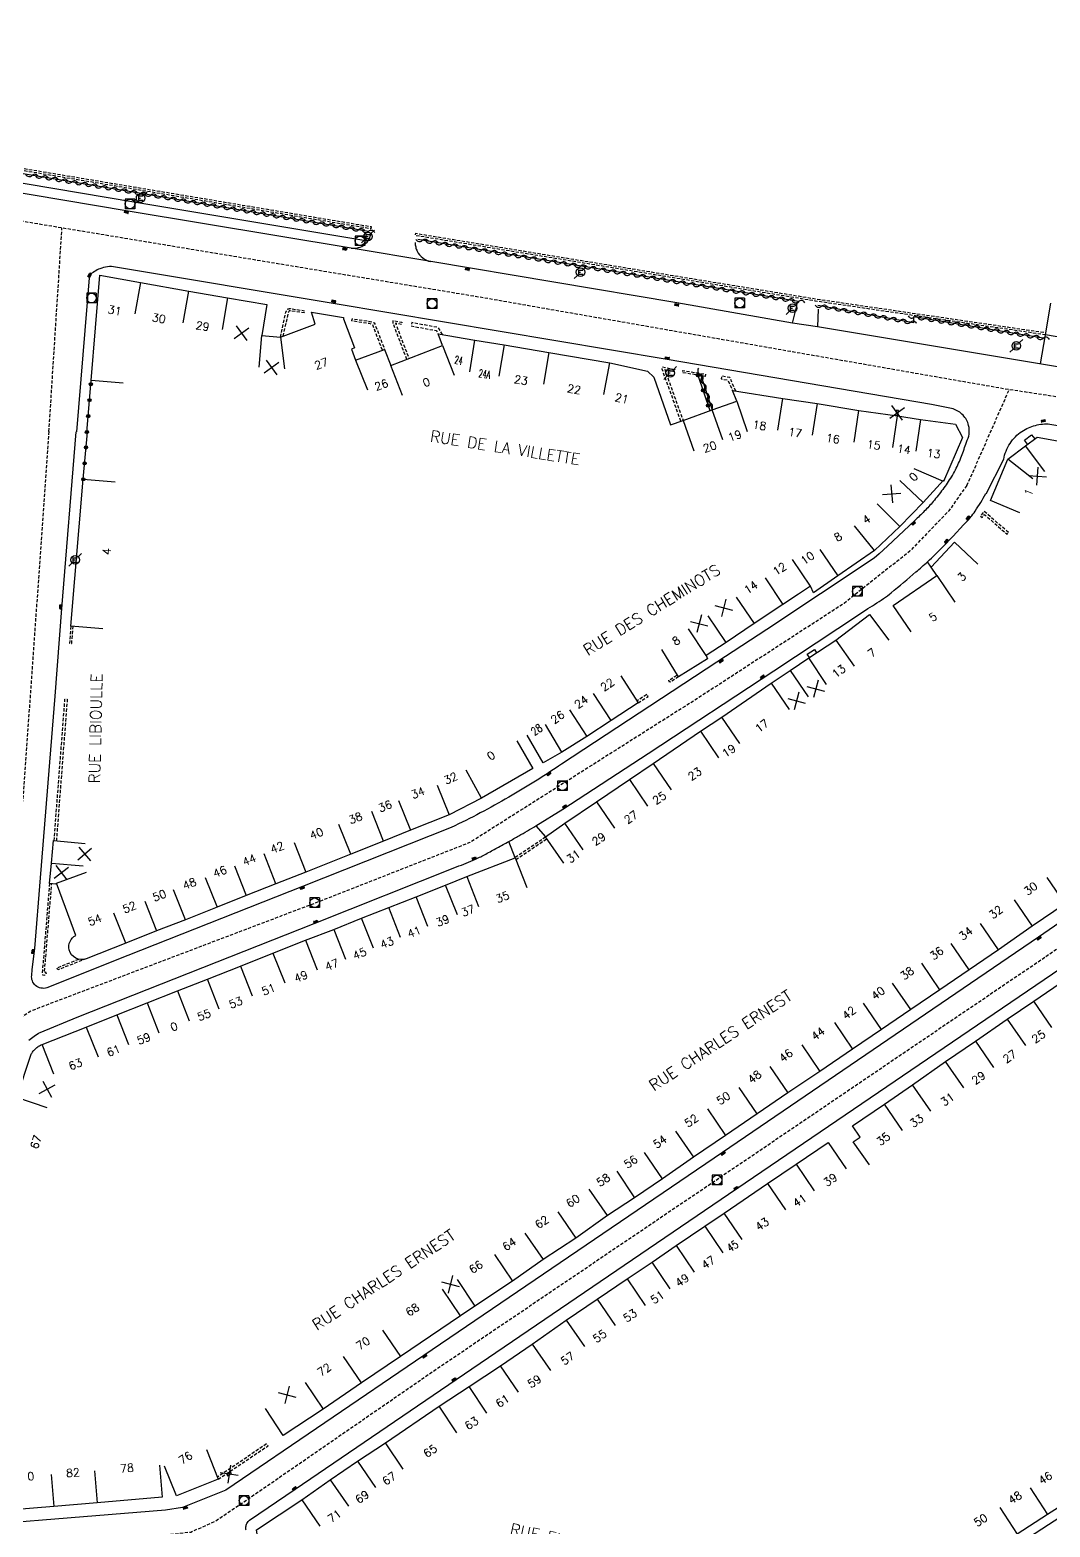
# Model space of a CAD drawing. Header units: millimetres. Extents: x 154999 to 156001, y 121000 to 122001.
# Drawn here: x 155131.7 to 155290.9, y 121196.3 to 121430.1 of the extents above; entities that cross this region are included whole.
import ezdxf
from ezdxf.enums import TextEntityAlignment as Align

# ---------------------------------------------------------------- set-up
doc = ezdxf.new("R2010")
doc.units = ezdxf.units.MM
doc.linetypes.add('DASHED', pattern=[0.75, 0.5, -0.25])
doc.layers.get('0').update_dxf_attribs({"linetype": 'CONTINUOUS'})
for name, color, linetype in [('W0001', 6, 'DASHED'), ('W0008', 7, 'CONTINUOUS'), ('W0017', 7, 'CONTINUOUS'), ('W0100', 7, 'CONTINUOUS'), ('W0112', 1, 'DASHED'), ('W0310', 3, 'CONTINUOUS'), ('W0322', 7, 'CONTINUOUS'), ('W0400', 7, 'CONTINUOUS'), ('W0420', 7, 'CONTINUOUS'), ('W0471', 7, 'CONTINUOUS'), ('W0989', 7, 'CONTINUOUS'), ('W0991', 7, 'CONTINUOUS'), ('W1102', 7, 'CONTINUOUS')]:
    doc.layers.add(name, color=color, linetype=linetype)
doc.styles.get("Standard").update_dxf_attribs({"font": 'romans.shx', "width": 0.85})

# ---------------------------------------------------------------- blocks, each defined once
blk = doc.blocks.new('t991o')
at = {"color": 0, "linetype": 'Continuous'}
for p, q in [((-1, 1), (1, -1)), ((-1, -1), (1, 1))]:
    blk.add_line(p, q, dxfattribs=at)
blk = doc.blocks.new('T400')
for p, q in [((-0.15, 0.3), (0.15, 0.3)), ((-0.15, -0.25), (-0.15, 0.3)), ((-0.15, 0.15), (0.15, 0.15)), ((-0.15, 0), (0.15, 0)), ((0.15, 0.3), (0.15, -0.25)), ((-0.15, -0.15), (0.15, -0.15)), ((-0.15, -0.25), (-0.15, -0.3)), ((-0.15, -0.3), (0.15, -0.3)), ((0.15, -0.3), (0.15, -0.25))]:
    blk.add_line(p, q)
blk = doc.blocks.new('T420')
for p, q in [((0.75, 0.75), (-0.75, 0.75)), ((-0.75, 0.75), (-0.75, -0.75)), ((0.75, 0.75), (0.75, -0.75)), ((0.75, -0.75), (-0.75, -0.75))]:
    blk.add_line(p, q)
blk.add_ellipse((0, 0), major_axis=(-0.53, 0.53), ratio=1, start_param=3.926991, end_param=10.210176)
blk = doc.blocks.new('t322o')
at = {"color": 0, "linetype": 'Continuous'}
for radius in [0.25, 0.15]:
    blk.add_circle((0, 0), radius, dxfattribs=at)
blk = doc.blocks.new('T471')
for p, q in [((-0.333334, 0.333334), (-0.333334, -0.333334)), ((-0.333334, 0.333334), (0.333334, 0.333334)), ((-0.333334, 0), (0, 0)), ((0.500001, 0.500001), (1.000002, 1.000002)), ((-0.500001, -0.500001), (-1.000002, -1.000002)), ((-0.333334, -0.333334), (0.333334, -0.333334))]:
    blk.add_line(p, q)
blk.add_ellipse((0, 0), major_axis=(0.471405, 0.471405), ratio=1, start_param=5.4977871438, end_param=11.780972451)
blk = doc.blocks.new('t310o')
at = {"color": 0, "linetype": 'Continuous'}
for centre, start, end in [((-0.5, 0.38), 216.8699, 323.1304), ((0.5, -0.37), 36.8699, 143.1303)]:
    blk.add_arc(centre, 0.625, start, end, dxfattribs=at)

msp = doc.modelspace()

# ---------------------------------------------------------------- linework, layer by layer
at = {"layer": 'W0001', "flags": 128}
for points in [[(155355.62, 121363.18), (155283.91, 121374.05), (155201.82, 121388.4), (155007.42, 121420.63), (155000, 121421.94)], [(155134.63, 121367.42), (155136.66, 121399.2)], [(155277.97, 121358.97), (155284.56, 121373.95)], [(155134.61, 121367.42), (155130.64, 121311.19), (155127.6, 121281.62), (155123.86, 121265.99), (155118.48, 121246.86), (155114.98, 121237.06), (155105.61, 121209.6), (155098.14, 121193.5), (155095.57, 121185.1), (155091.56, 121176.76), (155069.37, 121136.17), (155055.35, 121110.74), (155041.99, 121085.85), (155037.55, 121078.15), (155035.91, 121072.09), (155034.05, 121066.02), (155030.77, 121055.76), (155022.34, 121029.93), (155018.84, 121019.2), (155016.74, 121013.14), (155013.7, 121004.74), (155011.83, 121000.07), (155011.82, 121000)], [(155277.93, 121358.99), (155275.13, 121355.03), (155269.05, 121348.73), (155258.77, 121340.56), (155236.11, 121325.86), (155200.37, 121303.23), (155176.9, 121294.02), (155132.04, 121276.99), (155126.9, 121273.96), (155125.97, 121273.03), (155121.06, 121272.09), (155090.46, 121278.39), (155082.87, 121280), (155074.69, 121282.1), (155034.75, 121303.46)], [(155000, 121204), (155027.91, 121200.24), (155082.58, 121193.01), (155100.47, 121191.8), (155111.69, 121191.8), (155150.23, 121194.83), (155156.78, 121195.53), (155160.51, 121197.16), (155166.35, 121201.13), (155195.09, 121220.96), (155241.5, 121252.34), (155272.8, 121273.57), (155292.33, 121286.81), (155328.07, 121311.78), (155364.75, 121336.74), (155374.12, 121343.36)]]:
    msp.add_lwpolyline(points, dxfattribs=at)
at = {"layer": 'W0008', "flags": 128}
for points in [[(155181.84, 121396.05), (155146.98, 121401.83), (155091.64, 121411.16), (155076.37, 121413.72), (155027.49, 121422.05), (155000, 121426.78)], [(155355.31, 121368.35), (155341.7, 121370.78), (155301.9, 121375.88), (155293.97, 121377.23), (155254.63, 121383.74), (155250.73, 121384.36), (155232.66, 121387.49), (155194.23, 121393.95)], [(155287.44, 121365.42), (155286.95, 121366.06), (155288.05, 121366.9), (155288.54, 121366.26)], [(155325.82, 121219.43), (155284.79, 121192.81)]]:
    msp.add_lwpolyline(points, dxfattribs=at)
for points in [[(155191.82, 121396.96, 0.059339), (155191.89, 121396.24, 0.059339), (155192.13, 121395.57, 0.113302), (155192.99, 121394.52, 0.113302), (155194.23, 121393.95), (155181.84, 121396.05, 0.101065), (155182.94, 121396.13, 0.101065), (155183.92, 121396.64, 0.096314), (155184.59, 121397.44, 0.096314), (155184.92, 121398.43)], [(155275.55, 121360.26, 0.011818), (155276.17, 121361.43, 0.020759), (155277.11, 121363.55, 0.020759), (155277.87, 121365.74, 0.094366), (155278.3, 121367.02, 0.094366), (155278.23, 121368.37, 0.128389), (155277.35, 121369.97, 0.128389), (155275.81, 121370.94), (155272.45, 121371.66), (155231.18, 121378.64), (155179.03, 121387.42), (155145.02, 121393.11, 0.067155), (155143.78, 121393.14, 0.067155), (155142.57, 121392.85, 0.051947), (155141.72, 121392.41, 0.051947), (155140.97, 121391.8), (155140.89, 121391.43), (155138.91, 121367.39)], [(155275.53, 121360.38, -0.019618), (155274.19, 121358.37, -0.019618), (155272.69, 121356.47, -0.016644), (155271.31, 121354.95, -0.016644), (155269.83, 121353.53), (155265.57, 121349.52), (155264.25, 121348.33), (155263.46, 121347.65), (155246.7, 121336.51), (155238.93, 121331.37), (155214.67, 121315.48, -0.009333), (155210.6, 121312.81, -0.009333), (155206.43, 121310.3, -0.009737), (155201.98, 121307.84, -0.009737), (155197.44, 121305.56), (155174.21, 121296.35), (155146.94, 121285.56), (155134.3, 121280.53, -0.131695), (155133.36, 121280.48, -0.131695), (155132.53, 121280.9, -0.121897), (155132.04, 121281.61, -0.121897), (155131.94, 121282.47), (155132.02, 121283.38), (155132.4, 121286.66), (155133.32, 121297.71), (155135.58, 121326.07), (155136.66, 121339.75), (155138.88, 121367.39)], [(155280.98, 121357.7), (155283.7, 121363.08, -0.099752), (155284.69, 121365.55, -0.099752), (155286.56, 121367.44, -0.085742), (155288.65, 121368.38, -0.085742), (155290.93, 121368.57), (155355.87, 121357.5)], [(155131.51, 121272.33, -0.061743), (155133.23, 121273.56), (155139.02, 121275.94), (155176.05, 121290.57), (155198.28, 121299.41, 0.011574), (155201.23, 121300.63, 0.020772), (155202.83, 121301.42, 0.000385), (155204.61, 121302.39, 0.000373), (155206.44, 121303.39, 0.005225), (155208, 121304.27, 0.003034), (155210.66, 121305.82), (155214.86, 121308.41), (155228.2, 121317.1), (155247.83, 121330.06), (155257.83, 121336.66), (155262.15, 121339.53, 0.010968), (155264.94, 121341.33, 0.024343), (155266.14, 121342.23, 0.003623), (155270, 121345.48, 0.007495), (155271.82, 121347.08, 0.016611), (155274.14, 121349.33, 0.008346), (155278.52, 121354.02, 0.039885), (155279.26, 121354.98, 0.01512), (155280.92, 121357.72)], [(155371.88, 121345.28), (155326.79, 121314.29), (155289.13, 121288.43), (155239.78, 121254.82), (155193.14, 121223.09), (155162.24, 121202.09), (155155.49, 121199.35), (155152.83, 121198.96), (155111.8, 121195.6), (155108.03, 121200.38, -0.060237), (155107.76, 121200.95, -0.060237), (155107.63, 121201.57, -0.050109), (155107.64, 121202.09, -0.050109), (155107.75, 121202.6)], [(155165.42, 121195.8, -0.08928), (155165.38, 121196.35, -0.08928), (155165.53, 121196.87, -0.052148), (155165.71, 121197.15, -0.052148), (155165.93, 121197.38), (155173.05, 121202.24), (155198.21, 121219.33), (155242.06, 121249.19), (155292.65, 121283.59)]]:
    msp.add_lwpolyline(points, format="xyb", dxfattribs=at)
at = {"layer": 'W0017'}
for p, q in [((155272.36, 121346.24), (155271.82, 121347.08)), ((155210.66, 121305.82), (155212.16, 121304.1)), ((155207.41, 121300.85), (155206.44, 121303.39))]:
    msp.add_line(p, q, dxfattribs=at)
at = {"layer": 'W0017', "flags": 128}
for points in [[(155184.43, 121397.15), (155147.9, 121403.23), (155064.86, 121417.22), (155065.12, 121418.74)], [(155250.73, 121384.36), (155251.43, 121387.23)], [(155254.76, 121386.52), (155254.63, 121383.74)], [(155289.46, 121378.01), (155290.25, 121382.54)], [(155253.37, 121332.13), (155253.03, 121332.65), (155254.18, 121333.35), (155254.49, 121332.87)]]:
    msp.add_lwpolyline(points, dxfattribs=at)
at = {"layer": 'W0100'}
for p, q in [((155274.29, 121359.82), (155271.14, 121356.34)), ((155247.41, 121328.13), (155250.21, 121323.99))]:
    msp.add_line(p, q, dxfattribs=at)
at = {"layer": 'W0100', "flags": 128}
for points in [[(155146.2, 121374.96), (155141.21, 121375.37), (155142.59, 121391.81), (155148.9, 121390.7), (155156.46, 121389.34), (155162.52, 121388.27), (155168.63, 121387.23), (155167.89, 121382.43), (155170.76, 121382.17), (155172.44, 121382.79), (155176.2, 121384.16), (155175.61, 121386.06), (155180.62, 121385.24), (155180.61, 121385.03), (155182.32, 121380.47), (155181.85, 121380.29), (155182.51, 121378.54), (155187.04, 121380.23), (155188.03, 121377.71), (155196.09, 121380.86), (155195.41, 121382.69), (155201.15, 121381.69), (155205.7, 121380.97), (155212.7, 121379.76), (155222.23, 121378.13), (155228.1, 121376.82), (155229.1, 121375.9), (155231.7, 121368.47), (155233.63, 121369.13), (155238.16, 121370.81), (155242.02, 121372.14), (155241.36, 121373.8), (155249.22, 121372.59), (155254.58, 121371.77), (155261.09, 121370.7), (155267.12, 121369.86), (155270.69, 121369.3), (155276.17, 121368.57), (155277.26, 121366.47), (155274.29, 121359.62), (155269.7, 121361.61)], [(155295.58, 121386.69), (155294.75, 121381.75), (155290.25, 121382.51), (155291.07, 121387.44)], [(155286.23, 121354.71), (155281.62, 121356.64), (155284.33, 121363.09), (155287.11, 121365.17), (155288.91, 121366.54), (155293.8, 121365.66), (155299.51, 121364.77), (155319.55, 121361.65), (155324.33, 121360.88), (155329.37, 121360.08), (155335.7, 121359.09), (155341.95, 121358.12), (155349.57, 121356.92), (155354.94, 121355.83)], [(155143.04, 121336.58), (155138.05, 121337), (155139.99, 121359.95), (155144.97, 121359.53)], [(155267.49, 121359.76), (155271.14, 121356.34), (155267.49, 121352.57), (155263.54, 121348.82), (155257.82, 121344.87), (155253.99, 121342.22), (155253.54, 121343.28), (155251.65, 121342.02), (155249.24, 121340.41), (155244.72, 121337.41), (155240.36, 121334.48), (155237.27, 121332.42), (155237.46, 121331.89), (155232.95, 121329.1), (155230.32, 121333.35)], [(155269.25, 121336.12), (155266.43, 121340.24), (155273.24, 121344.9), (155272.36, 121346.24), (155276.03, 121350.13), (155279.66, 121346.69)], [(155215.01, 121300), (155212.16, 121304.1), (155215.2, 121306.22), (155220.14, 121309.58), (155225.27, 121313.05), (155228.97, 121315.58), (155236.35, 121320.59), (155239.67, 121322.82), (155247.41, 121328.13), (155250.38, 121330.11), (155253.26, 121332.06), (155257.49, 121334.83), (155262.73, 121338.82), (155265.76, 121334.85)], [(155223.93, 121329.24), (155226.65, 121325.04), (155222.41, 121322.3), (155218.63, 121319.76), (155214.73, 121317.34), (155211.77, 121315.66), (155209.3, 121320.01)], [(155135.7, 121296.74), (155134.71, 121296.83), (155135, 121300.02), (155135.32, 121303.51), (155140.3, 121303.05)], [(155293.3, 121293.65), (155288.17, 121290.14), (155282.9, 121286.46), (155278.32, 121283.31), (155273.71, 121280.22), (155269.18, 121277.12), (155264.6, 121274.01), (155260.08, 121270.97), (155254.98, 121267.48), (155250.02, 121264.13), (155245.23, 121260.85), (155240.26, 121257.47), (155235.29, 121254.05), (155230.45, 121250.71), (155226.07, 121247.74), (155221.82, 121244.94), (155216.88, 121241.43), (155211.77, 121238.08), (155207.02, 121234.73), (155201.12, 121230.8), (155198.87, 121229.32), (155189.53, 121222.95), (155183.43, 121218.81), (155177.42, 121214.71), (155171.19, 121210.62), (155168.45, 121214.8)], [(155262.75, 121252.87), (155260.22, 121256.47), (155261.31, 121257.22), (155260.12, 121258.95), (155265.08, 121262.37), (155269.47, 121265.38), (155274.63, 121269), (155279.29, 121272.18), (155284.27, 121275.65), (155288.43, 121278.46), (155293.52, 121281.93)], [(155180.08, 121192.02), (155182.11, 121188.98), (155167.45, 121193.1), (155167.03, 121195.87), (155174.12, 121200.56), (155178.56, 121203.66), (155182.82, 121206.6), (155187.16, 121209.48), (155195.55, 121215.18), (155200.24, 121218.24), (155205.12, 121221.51), (155210.08, 121224.89), (155215.38, 121228.6), (155220.21, 121231.9), (155224.92, 121235.08), (155228.79, 121237.66), (155232.54, 121240.26), (155237.04, 121243.28), (155240.04, 121245.33), (155246.84, 121249.97), (155251.31, 121252.96), (155256.31, 121256.37), (155259.13, 121252.24)], [(155159.22, 121208.42), (155161.06, 121203.77), (155154.52, 121201.18), (155152.68, 121205.83)], [(155151.89, 121205.97), (155152.33, 121200.99), (155142.17, 121200.1), (155135.4, 121199.53), (155129.02, 121199), (155122.28, 121198.43), (155114.98, 121197.82), (155114.56, 121202.8)], [(155295.27, 121201.3), (155290.56, 121198.24), (155285.8, 121195.17)]]:
    msp.add_lwpolyline(points, dxfattribs=at)
for points in [[(155266.84, 121369.98), (155267.16, 121369.93), (155267.29, 121370.7), (155266.97, 121370.75)], [(155162.91, 121204.86), (155163.1, 121204.6), (155162.63, 121204.26), (155162.45, 121204.52)]]:
    msp.add_lwpolyline(points, close=True, dxfattribs=at)
for points in [[(155207.67, 121319.11), (155210.18, 121314.78), (155202.16, 121310.14), (155197.13, 121307.56), (155191.09, 121305.13), (155186.89, 121303.41), (155181.75, 121301.39), (155174.73, 121298.59), (155170.07, 121296.78), (155165.44, 121294.94), (155160.88, 121293.13), (155155.93, 121291.17), (155151.44, 121289.42), (155146.61, 121287.52), (155140.44, 121285.07, -0.213584), (155138.82, 121285.17, -0.213584), (155137.8, 121286.45, -0.169312), (155137.92, 121287.76, -0.169312), (155138.82, 121288.71), (155138.09, 121290.7), (155135.81, 121296.85)], [(155129.59, 121263.37), (155131.86, 121270.16, -0.039507), (155132.15, 121270.61, -0.039507), (155132.51, 121271, -0.04734), (155133.01, 121271.39, -0.04734), (155133.57, 121271.69), (155140.46, 121274.38), (155145.22, 121276.31), (155149.97, 121278.17), (155154.68, 121280.04), (155159.4, 121281.86), (155164.51, 121283.89), (155169.58, 121285.94), (155174.7, 121287.97), (155179.12, 121289.64), (155183.44, 121291.38), (155187.68, 121293.05), (155191.94, 121294.75), (155196.56, 121296.58), (155199.85, 121297.89), (155207.41, 121300.85), (155209.23, 121296.19)]]:
    msp.add_lwpolyline(points, format="xyb", dxfattribs=at)
at = {"layer": 'W0112'}
for p, q in [((155207.41, 121300.91), (155212.16, 121304.1)), ((155207.52, 121300.57), (155212.36, 121303.82))]:
    msp.add_line(p, q, dxfattribs=at)
at = {"layer": 'W0112', "flags": 128}
for points in [[(155184.96, 121399.42), (155184.91, 121399.07), (155115.41, 121410.69), (155063.68, 121418.97), (155061.44, 121422.22), (155043.39, 121425.2), (155044.2, 121430.14), (155044.55, 121430.08), (155043.79, 121425.5), (155061.64, 121422.55), (155063.88, 121419.3), (155115.46, 121411.05)], [(155237.07, 121376.01), (155233.55, 121376.61), (155233.61, 121376.96), (155237.13, 121376.36)], [(155284.45, 121351.65), (155280.67, 121354.93), (155280.05, 121354.21), (155280.32, 121353.98), (155280.71, 121354.43), (155284.22, 121351.39)]]:
    msp.add_lwpolyline(points, close=True, dxfattribs=at)
for points in [[(155290.25, 121382.51), (155254.34, 121387.78), (155191.84, 121398.02), (155191.9, 121398.37), (155254.39, 121388.13), (155290.3, 121382.86)], [(155186.7, 121380.11), (155185.16, 121384.12), (155184.69, 121384.26), (155181.94, 121384.68), (155181.99, 121385.03), (155184.77, 121384.61), (155185.43, 121384.41), (155187.04, 121380.23)], [(155190.51, 121378.68), (155188.35, 121384.35), (155188.35, 121384.76), (155189.75, 121384.49), (155189.68, 121384.14), (155188.74, 121384.33), (155190.84, 121378.81)], [(155196.1, 121382.57), (155195.42, 121383.65), (155191.27, 121384.42), (155191.17, 121383.9), (155195.11, 121383.18), (155195.41, 121382.69)], [(155233.3, 121369.02), (155230.38, 121377.14), (155230.44, 121377.52), (155232.35, 121377.08), (155232.27, 121376.73), (155230.78, 121377.08), (155233.64, 121369.13)], [(155241.87, 121373.72), (155240.95, 121375.85), (155239.66, 121376.06), (155239.59, 121375.62), (155240.64, 121375.45), (155241.36, 121373.8)], [(155138.05, 121337), (155137.83, 121334.34), (155138.18, 121334.31), (155138.4, 121336.97)], [(155232.95, 121329.1), (155231.58, 121328.24), (155231.4, 121328.54), (155232.77, 121329.4)], [(155135.43, 121303.49), (155137.13, 121325.62), (155137.48, 121325.59), (155135.78, 121303.46)], [(155226.65, 121325.04), (155228.19, 121326.05), (155228, 121326.35), (155226.46, 121325.33)], [(155140.44, 121285.07), (155136.03, 121283.33), (155135.9, 121283.66), (155139.29, 121285)], [(155161.06, 121203.77), (155168.83, 121209.01), (155168.63, 121209.3), (155160.93, 121204.11)]]:
    msp.add_lwpolyline(points, dxfattribs=at)
for points in [[(155170.76, 121382.17), (155171.63, 121386.05), (155171.89, 121386.5, -0.230108), (155172.01, 121386.59, -0.072743), (155172.46, 121386.59), (155174.54, 121386.29), (155174.49, 121385.94), (155172.41, 121386.24, 0.054884), (155172.15, 121386.25), (155171.96, 121385.92), (155171.16, 121382.32)], [(155134.71, 121296.83), (155133.58, 121282.81, 0.116768), (155133.61, 121282.6, 0.271867), (155133.69, 121282.54), (155133.95, 121282.51), (155134.26, 121282.63), (155134.13, 121282.95), (155133.93, 121282.88), (155135.06, 121296.8)]]:
    msp.add_lwpolyline(points, format="xyb", dxfattribs=at)
at = {"layer": 'W0310', "flags": 128}
for points in [[(155184.52, 121398.67), (155116.23, 121410.06)], [(155251.65, 121387.7), (155192.22, 121397.38)], [(155289.87, 121381.97), (155269.64, 121385.33), (155269.6, 121384.4), (155254.67, 121387.08)], [(155236.35, 121376.34), (155238.19, 121370.81)]]:
    msp.add_lwpolyline(points, dxfattribs=at)
at = {"layer": 'W0322', "flags": 128}
for points in [[(155235.96, 121376.21), (155237.81, 121370.68)], [(155140.55, 121367.29), (155141.21, 121375.37)], [(155139.99, 121359.95), (155140.63, 121367.29)]]:
    msp.add_lwpolyline(points, dxfattribs=at)
at = {"layer": 'W1102'}
for p, q in [((155148.9, 121390.7), (155148.02, 121385.78)), ((155155.58, 121384.41), (155156.46, 121389.34)), ((155162.52, 121388.27), (155161.67, 121383.34)), ((155167.44, 121377.45), (155167.89, 121382.43)), ((155170.76, 121382.17), (155171.41, 121377.21)), ((155196.09, 121380.86), (155197.91, 121376.21)), ((155200.33, 121376.76), (155201.15, 121381.69)), ((155205.7, 121380.97), (155204.88, 121376.04)), ((155182.51, 121378.54), (155184.37, 121373.9)), ((155212.7, 121379.76), (155211.85, 121374.83)), ((155221.27, 121373.22), (155222.23, 121378.13)), ((155189.85, 121373.05), (155188.03, 121377.71)), ((155242.02, 121372.14), (155243.65, 121367.41)), ((155248.46, 121367.65), (155249.22, 121372.59)), ((155254.58, 121371.77), (155253.8, 121366.83)), ((155233.63, 121369.13), (155235.3, 121364.42)), ((155239.84, 121366.1), (155238.16, 121370.81)), ((155260.35, 121365.76), (155261.09, 121370.7)), ((155266.39, 121364.92), (155267.12, 121369.86)), ((155270.69, 121369.3), (155269.97, 121364.35)), ((155290.13, 121361.18), (155287.11, 121365.17)), ((155288.27, 121360.01), (155284.33, 121363.09)), ((155263.97, 121356.12), (155267.49, 121352.57)), ((155263.54, 121348.82), (155260.39, 121352.7)), ((155254.97, 121348.98), (155257.82, 121344.87)), ((155253.54, 121343.28), (155250.72, 121347.41)), ((155246.47, 121344.57), (155249.24, 121340.41)), ((155273.24, 121344.9), (155276.06, 121340.78)), ((155241.95, 121341.56), (155244.72, 121337.41)), ((155240.36, 121334.48), (155237.58, 121338.64)), ((155237.27, 121332.42), (155234.49, 121336.58)), ((155257.49, 121334.83), (155260.38, 121330.75)), ((155256.03, 121327.9), (155253.26, 121332.06)), ((155250.38, 121330.11), (155253.17, 121325.96)), ((155222.41, 121322.3), (155219.66, 121326.47)), ((155215.91, 121323.96), (155218.63, 121319.76)), ((155242.48, 121318.68), (155239.67, 121322.82)), ((155214.73, 121317.34), (155212.18, 121321.64)), ((155236.35, 121320.59), (155239.15, 121316.44)), ((155228.97, 121315.58), (155231.79, 121311.44)), ((155202.16, 121310.14), (155199.76, 121314.53)), ((155225.27, 121313.05), (155228.08, 121308.92)), ((155195.26, 121312.2), (155197.13, 121307.56)), ((155186.89, 121303.41), (155185.03, 121308.05)), ((155189.21, 121309.76), (155191.09, 121305.13)), ((155220.14, 121309.58), (155222.95, 121305.45)), ((155181.75, 121301.39), (155179.91, 121306.04)), ((155218.04, 121302.1), (155215.2, 121306.22)), ((155170.07, 121296.78), (155168.25, 121301.43)), ((155172.9, 121303.24), (155174.73, 121298.59)), ((155135, 121300.02), (155139.98, 121299.56)), ((155135.81, 121296.85), (155140.5, 121298.59)), ((155163.6, 121299.59), (155165.44, 121294.94)), ((155159.04, 121297.78), (155160.88, 121293.13)), ((155198.4, 121291.93), (155196.56, 121296.58)), ((155199.85, 121297.89), (155201.69, 121293.24)), ((155293.3, 121293.65), (155290.47, 121297.77)), ((155149.61, 121294.07), (155151.44, 121289.42)), ((155155.93, 121291.17), (155154.1, 121295.83)), ((155193.79, 121290.11), (155191.94, 121294.75)), ((155285.32, 121294.25), (155288.17, 121290.14)), ((155146.61, 121287.52), (155144.77, 121292.17)), ((155189.52, 121288.41), (155187.68, 121293.05)), ((155179.12, 121289.64), (155180.93, 121284.98)), ((155185.29, 121286.73), (155183.44, 121291.38)), ((155282.9, 121286.46), (155280.06, 121290.57)), ((155174.7, 121287.97), (155176.51, 121283.31)), ((155278.32, 121283.31), (155275.51, 121287.45)), ((155169.58, 121285.94), (155171.44, 121281.3)), ((155164.51, 121283.89), (155166.37, 121279.25)), ((155273.71, 121280.22), (155270.91, 121284.36)), ((155154.68, 121280.04), (155156.51, 121275.38)), ((155161.22, 121277.21), (155159.4, 121281.86)), ((155269.18, 121277.12), (155266.36, 121281.25)), ((155149.97, 121278.17), (155151.8, 121273.52)), ((155264.6, 121274.01), (155261.8, 121278.15)), ((155291.24, 121274.33), (155288.43, 121278.46)), ((155145.22, 121276.31), (155147.07, 121271.66)), ((155284.27, 121275.65), (155287.1, 121271.53)), ((155140.46, 121274.38), (155142.3, 121269.74)), ((155257.28, 121275.1), (155260.08, 121270.97)), ((155135.39, 121267.03), (155133.57, 121271.69)), ((155252.17, 121271.62), (155254.98, 121267.48)), ((155279.29, 121272.18), (155282.13, 121268.07)), ((155247.21, 121268.26), (155250.02, 121264.13)), ((155277.47, 121264.89), (155274.63, 121269)), ((155245.23, 121260.85), (155242.41, 121264.98)), ((155272.32, 121261.28), (155269.47, 121265.38)), ((155134.33, 121261.8), (155129.59, 121263.37)), ((155237.44, 121261.6), (155240.26, 121257.47)), ((155267.91, 121258.25), (155265.08, 121262.37)), ((155232.45, 121258.16), (155235.29, 121254.05)), ((155230.45, 121250.71), (155227.63, 121254.83)), ((155223.29, 121251.9), (155226.07, 121247.74)), ((155251.31, 121252.96), (155254.11, 121248.81)), ((155246.84, 121249.97), (155249.64, 121245.83)), ((155221.82, 121244.94), (155219, 121249.07)), ((155214.06, 121245.56), (155216.88, 121241.43)), ((155242.86, 121241.21), (155240.04, 121245.33)), ((155237.04, 121243.28), (155239.84, 121239.14)), ((155208.95, 121242.22), (155211.77, 121238.08)), ((155232.54, 121240.26), (155235.36, 121236.13)), ((155204.19, 121238.85), (155207.02, 121234.73)), ((155231.6, 121233.53), (155228.79, 121237.66)), ((155198.87, 121229.32), (155196.08, 121233.47)), ((155198.36, 121234.97), (155201.12, 121230.8)), ((155224.92, 121235.08), (155227.71, 121230.92)), ((155220.21, 121231.9), (155223.02, 121227.77)), ((155215.38, 121228.6), (155218.23, 121224.48)), ((155186.72, 121227.08), (155189.53, 121222.95)), ((155210.08, 121224.89), (155212.92, 121220.78)), ((155183.43, 121218.81), (155180.61, 121222.95)), ((155207.93, 121217.37), (155205.12, 121221.51)), ((155174.64, 121218.87), (155177.42, 121214.71)), ((155203, 121214.07), (155200.24, 121218.24)), ((155198.32, 121211.02), (155195.55, 121215.18)), ((155189.95, 121205.33), (155187.16, 121209.48)), ((155141.74, 121205.08), (155142.17, 121200.1)), ((155182.82, 121206.6), (155185.62, 121202.46)), ((155134.98, 121204.52), (155135.4, 121199.53)), ((155178.56, 121203.66), (155181.42, 121199.55)), ((155174.12, 121200.56), (155176.93, 121196.42)), ((155287.84, 121202.44), (155290.56, 121198.24)), ((155283.08, 121199.37), (155285.8, 121195.17))]:
    msp.add_line(p, q, dxfattribs=at)

# ---------------------------------------------------------------- block references
at = {"layer": 'W0310'}
for p, rotation in [((155132, 121407.42), 170.5309043037291), ((155133.55, 121407.17), 170.5309043037291), ((155135.09, 121406.91), 170.5309043037291), ((155136.64, 121406.65), 170.5309043037291), ((155138.18, 121406.39), 170.5309043037291), ((155139.73, 121406.14), 170.5309043037291), ((155141.27, 121405.88), 170.5309043037291), ((155142.82, 121405.62), 170.5309043037291), ((155144.36, 121405.36), 170.5309043037291), ((155145.91, 121405.11), 170.5309043037291), ((155147.45, 121404.85), 170.5309043037291), ((155149, 121404.59), 170.5309043037291), ((155150.54, 121404.33), 170.5309043037291), ((155152.09, 121404.08), 170.5309043037291), ((155153.63, 121403.82), 170.5309043037291), ((155155.17, 121403.56), 170.5309043037291), ((155156.72, 121403.3), 170.5309043037291), ((155158.26, 121403.05), 170.5309043037291), ((155159.81, 121402.79), 170.5309043037291), ((155161.35, 121402.53), 170.5309043037291), ((155162.9, 121402.27), 170.5309043037291), ((155164.44, 121402.01), 170.5309043037291), ((155165.99, 121401.76), 170.5309043037291), ((155167.53, 121401.5), 170.5309043037291), ((155169.08, 121401.24), 170.5309043037291), ((155170.62, 121400.98), 170.5309043037291), ((155172.17, 121400.73), 170.5309043037291), ((155173.71, 121400.47), 170.5309043037291), ((155175.26, 121400.21), 170.5309043037291), ((155176.8, 121399.95), 170.5309043037291), ((155178.34, 121399.7), 170.5309043037291), ((155179.89, 121399.44), 170.5309043037291), ((155181.43, 121399.18), 170.5309043037291), ((155182.98, 121398.92), 170.5309043037291), ((155184.52, 121398.67), 170.5309043037291), ((155192.91, 121397.26), 170.7563180330757), ((155194.46, 121397.01), 170.7563180330757), ((155196.01, 121396.76), 170.7563180330757), ((155197.55, 121396.51), 170.7563180330757), ((155199.1, 121396.26), 170.7563180330757), ((155200.64, 121396), 170.7563180330757), ((155202.19, 121395.75), 170.7563180330757), ((155203.73, 121395.5), 170.7563180330757), ((155205.28, 121395.25), 170.7563180330757), ((155206.83, 121395), 170.7563180330757), ((155208.37, 121394.75), 170.7563180330757), ((155209.92, 121394.5), 170.7563180330757), ((155211.46, 121394.24), 170.7563180330757), ((155213.01, 121393.99), 170.7563180330757), ((155214.55, 121393.74), 170.7563180330757), ((155216.1, 121393.49), 170.7563180330757), ((155217.64, 121393.24), 170.7563180330757), ((155219.19, 121392.99), 170.7563180330757), ((155220.74, 121392.73), 170.7563180330757), ((155222.28, 121392.48), 170.7563180330757), ((155223.83, 121392.23), 170.7563180330757), ((155225.37, 121391.98), 170.7563180330757), ((155226.92, 121391.73), 170.7563180330757), ((155228.46, 121391.48), 170.7563180330757), ((155230.01, 121391.23), 170.7563180330757), ((155231.56, 121390.97), 170.7563180330757), ((155233.1, 121390.72), 170.7563180330757), ((155234.65, 121390.47), 170.7563180330757), ((155236.19, 121390.22), 170.7563180330757), ((155237.74, 121389.97), 170.7563180330757), ((155239.28, 121389.72), 170.7563180330757), ((155240.83, 121389.46), 170.7563180330757), ((155242.38, 121389.21), 170.7563180330757), ((155243.92, 121388.96), 170.7563180330757), ((155245.47, 121388.71), 170.7563180330757), ((155247.01, 121388.46), 170.7563180330757), ((155248.56, 121388.21), 170.7563180330757), ((155250.1, 121387.96), 170.7563180330757), ((155251.65, 121387.7), 170.7563180330757), ((155255.26, 121386.98), 169.8047207781512), ((155256.8, 121386.7), 169.8047207781512), ((155258.34, 121386.42), 169.8047207781512), ((155259.88, 121386.15), 169.8047207781512), ((155261.42, 121385.87), 169.8047207781512), ((155262.96, 121385.59), 169.8047207781512), ((155264.5, 121385.32), 169.8047207781512), ((155266.04, 121385.04), 169.8047207781512), ((155267.59, 121384.76), 169.8047207781512), ((155269.78, 121385.31), 170.5642944868991), ((155271.33, 121385.05), 170.5642944868991), ((155272.87, 121384.8), 170.5642944868991), ((155269.13, 121384.48), 169.8047207781512), ((155274.42, 121384.54), 170.5642944868991), ((155275.96, 121384.28), 170.5642944868991), ((155277.51, 121384.03), 170.5642944868991), ((155279.05, 121383.77), 170.5642944868991), ((155280.6, 121383.51), 170.5642944868991), ((155282.14, 121383.26), 170.5642944868991), ((155283.69, 121383), 170.5642944868991), ((155285.23, 121382.74), 170.5642944868991), ((155286.78, 121382.49), 170.5642944868991), ((155288.32, 121382.23), 170.5642944868991), ((155289.87, 121381.97), 170.5642944868991), ((155236.35, 121376.34), 288.4255383921041), ((155236.84, 121374.86), 288.4255383921041), ((155237.34, 121373.37), 288.4255383921041), ((155237.83, 121371.89), 288.4255383921041)]:
    msp.add_blockref('t310o', p, dxfattribs=dict(at, rotation=rotation))
at = {"layer": 'W0322'}
for p, rotation in [((155235.96, 121376.21), 288.4255383919232), ((155141.17, 121374.8), 85.30736284337303), ((155236.75, 121373.84), 288.4255383919232), ((155140.96, 121372.31), 85.30736284337303), ((155237.54, 121371.47), 288.4255383919232), ((155140.76, 121369.82), 85.30736284337303), ((155140.55, 121367.33), 85.30736284337303), ((155140.42, 121364.93), 84.97155309714273), ((155140.2, 121362.44), 84.97155309714273), ((155139.99, 121359.95), 84.97155309714273)]:
    msp.add_blockref('t322o', p, dxfattribs=dict(at, rotation=rotation))
at = {"layer": 'W0400'}
for p, rotation in [((155146.73, 121401.68), 76.81402234993442), ((155180.8, 121395.92), 253.6909555615119), ((155140.97, 121391.8), 147.9943740833612), ((155199.97, 121392.75), 80.54699749034825), ((155179.11, 121387.74), 74.04697859615582), ((155232.67, 121387.19), 79.76999457495492), ((155231.18, 121378.88), 80.58415175501146), ((155289.87, 121369.06), 281.941881032719), ((155269.62, 121353.09), 131.4299586326017), ((155278.17, 121353.89), 140.144252617799), ((155274.78, 121350.26), 318.6745097030239), ((155136.47, 121340.03), 356.6110818698156), ((155239.55, 121331.56), 301.1756901500806), ((155246.04, 121329.11), 127.4784139624352), ((155212.66, 121313.93), 306.2239134364098), ((155215.13, 121308.82), 303.288955196446), ((155201.01, 121300.73), 292.2579311236456), ((155174.2, 121296.15), 113.8259762854547), ((155176.28, 121290.84), 289.6036184324404), ((155289.21, 121288.27), 306.269048574617), ((155132.11, 121286.17), 174.8912810136424), ((155239.87, 121254.67), 304.4344189909934), ((155241.89, 121249.23), 301.5612160199535), ((155193.28, 121222.99), 302.6040815727513), ((155197.89, 121219.33), 301.1046455663079), ((155172.96, 121202.32), 128.6576319324103), ((155155.91, 121199.31), 285.1683113033623)]:
    msp.add_blockref('T400', p, dxfattribs=dict(at, rotation=rotation))
at = {"layer": 'W0420'}
for p in [(155147.29, 121402.96), (155183.2, 121397.2), (155141.27, 121388.28), (155194.45, 121387.39), (155242.49, 121387.47), (155260.83, 121342.44), (155214.8, 121312.07), (155176.11, 121293.81), (155238.93, 121250.5), (155165.1, 121200.43)]:
    msp.add_blockref('T420', p, dxfattribs=at)
at = {"layer": 'W0471'}
for p in [(155148.94, 121403.87), (155184.45, 121397.87), (155217.63, 121392.3), (155250.72, 121386.68), (155285.67, 121380.8), (155231.63, 121376.56), (155138.71, 121347.36)]:
    msp.add_blockref('T471', p, dxfattribs=at)
at = {"layer": 'W0991'}
for p, rotation in [((155164.7, 121382.79), 350.5112099999999), ((155169.38, 121377.41), 350.5112099999999), ((155267.07, 121370.34), 80.39355969407846), ((155288.97, 121360.45), 40.28873197074982), ((155266.21, 121357.68), 319.2764360445688), ((155239.97, 121339.87), 300.63114), ((155236.15, 121337.4), 300.63114), ((155251.36, 121325.34), 300.63114), ((155254.36, 121327.22), 300.63114), ((155140.2, 121301.44), 355.6758914170396), ((155136.56, 121298.51), 352.3578864899411), ((155134.34, 121264.68), 343.5875967971972), ((155197.29, 121234.23), 300.63114), ((155171.79, 121216.95), 300.63114)]:
    msp.add_blockref('t991o', p, dxfattribs=dict(at, rotation=rotation))
at = {"layer": 'W0991', "extrusion": (0, 0, -1), "rotation": 324.2242083859416}
msp.add_blockref('t991o', (-155162.77, 121204.56), dxfattribs=at)

# ---------------------------------------------------------------- texts
at = {"layer": 'W0989'}
msp.add_text('RUE DE LA VILLETTE', height=1.75, rotation=350.9768, dxfattribs=at).set_placement((155194.2, 121366.74), align=Align.MIDDLE_LEFT)
for s, rotation, p in [('RUE DES CHEMINOTS', 31.8309, (155228.76, 121339.58)), ('RUE LIBIOULLE', 88.7551, (155141.9, 121321.03)), ('RUE CHARLES ERNEST', 33.654, (155239.5, 121272.31)), ('RUE CHARLES ERNEST', 33.654, (155186.89, 121234.92)), ('RUE EMILE NONNON', 348.2525, (155218.18, 121193.65))]:
    msp.add_text(s, height=1.75, rotation=rotation, dxfattribs=at).set_placement(p, align=Align.MIDDLE)
at = {"layer": 'W0991'}
for s, rotation, p in [('31', 350.075, (155144.89, 121386.33)), ('30', 349.7391, (155151.79, 121385.1)), ('29', 350.047, (155158.63, 121383.88)), ('27', 20.5346, (155177.15, 121378.01)), ('23', 350.157, (155208.34, 121375.44)), ('26', 20.5346, (155186.53, 121374.7)), ('0', 20.7864, (155193.56, 121375.1)), ('22', 350.3075, (155216.62, 121374.01)), ('21', 347.4493, (155224.08, 121372.59)), ('18', 351.2456, (155245.58, 121368.38)), ('19', 19.0643, (155241.72, 121366.75)), ('17', 351.284, (155251.14, 121367.24)), ('16', 350.6979, (155257.03, 121366.3)), ('20', 19.0643, (155237.82, 121365.03)), ('15', 352.081, (155263.42, 121365.33)), ('14', 351.0065, (155268.13, 121364.64)), ('13', 352.458, (155272.77, 121363.98)), ('0', 45.6966, (155269.62, 121360.34)), ('1', 67.1913, (155287.59, 121357.93)), ('4', 33.7424, (155262.29, 121353.7)), ('8', 33.7424, (155257.84, 121350.96)), ('4', 86.3818, (155143.67, 121348.67)), ('10', 33.7424, (155253.06, 121347.66)), ('12', 33.7424, (155248.7, 121345.95)), ('3', 44.918, (155277.17, 121344.74)), ('14', 33.7424, (155244.22, 121343.07)), ('5', 34.3704, (155272.66, 121338.45)), ('8', 33.7424, (155232.57, 121334.75)), ('7', 37.317, (155263.14, 121332.85)), ('13', 37.317, (155257.96, 121329.97)), ('22', 34.8347, (155221.81, 121327.87)), ('24', 34.8347, (155217.74, 121325.18)), ('26', 34.8347, (155214.04, 121322.8)), ('17', 37.6951, (155245.95, 121321.44)), ('0', 34.8347, (155203.66, 121316.79)), ('19', 33.9461, (155240.8, 121317.56)), ('32', 24.6914, (155197.35, 121313.27)), ('23', 34.1878, (155235.47, 121313.95)), ('34', 21.7387, (155192.24, 121310.99)), ('25', 34.3151, (155229.94, 121310.18)), ('36', 21.7387, (155187.1, 121308.9)), ('27', 34.0349, (155225.5, 121307.17)), ('38', 21.7387, (155182.49, 121307.05)), ('42', 21.7387, (155170.26, 121302.45)), ('40', 21.7387, (155176.39, 121304.63)), ('29', 34.3085, (155220.49, 121303.77)), ('44', 21.7387, (155165.91, 121300.51)), ('31', 34.7701, (155216.53, 121301.05)), ('46', 21.7387, (155161.32, 121298.68)), ('48', 21.7387, (155156.57, 121296.8)), ('30', 37.4567, (155287.91, 121296.02)), ('52', 21.7387, (155147.19, 121293.12)), ('50', 21.7387, (155151.86, 121294.95)), ('35', 21.3526, (155205.45, 121294.71)), ('54', 21.7387, (155141.79, 121291.14)), ('39', 21.6086, (155196.09, 121291.02)), ('37', 21.709, (155200.05, 121292.59)), ('32', 37.4567, (155282.47, 121292.36)), ('41', 21.7224, (155191.66, 121289.26)), ('34', 37.4567, (155277.78, 121289.01)), ('43', 21.6094, (155187.4, 121287.57)), ('47', 21.6184, (155178.8, 121284.12)), ('45', 21.845, (155183.14, 121285.87)), ('36', 37.4567, (155273.23, 121285.92)), ('49', 21.6184, (155173.98, 121282.31)), ('38', 37.4567, (155268.63, 121282.8)), ('51', 21.9862, (155168.92, 121280.28)), ('40', 37.4567, (155264.08, 121279.7)), ('53', 21.6618, (155163.8, 121278.23)), ('42', 37.4567, (155259.55, 121276.63)), ('55', 21.1835, (155158.85, 121276.29)), ('59', 21.4855, (155149.43, 121272.59)), ('0', 21.5514, (155154.16, 121274.45)), ('44', 37.4567, (155254.71, 121273.36)), ('25', 34.0625, (155289.15, 121272.92)), ('61', 21.9842, (155144.71, 121270.71)), ('46', 37.4567, (155249.7, 121269.95)), ('27', 34.8513, (155284.64, 121269.81)), ('63', 21.9842, (155138.77, 121268.59)), ('48', 37.4567, (155244.8, 121266.62)), ('29', 34.3248, (155279.78, 121266.46)), ('50', 34.3525, (155239.93, 121263.3)), ('31', 35.0153, (155274.92, 121263.1)), ('52', 34.3525, (155234.94, 121259.79)), ('33', 34.5064, (155270.11, 121259.75)), ('67', 72.0404, (155132.59, 121256.43)), ('54', 34.3525, (155230.02, 121256.49)), ('35', 37.4567, (155264.91, 121256.92)), ('56', 34.3525, (155225.46, 121253.37)), ('58', 34.3525, (155221.19, 121250.52)), ('39', 34.3451, (155256.63, 121250.54)), ('60', 34.3525, (155216.45, 121247.26)), ('41', 33.7111, (155251.85, 121247.31)), ('62', 34.3525, (155211.58, 121243.94)), ('43', 34.3525, (155245.99, 121243.61)), ('64', 34.3525, (155206.51, 121240.49)), ('66', 34.3525, (155201.3, 121236.93)), ('47', 33.9427, (155237.58, 121237.62)), ('49', 34.6356, (155233.51, 121234.85)), ('68', 34.3525, (155191.38, 121230.26)), ('51', 33.7679, (155229.63, 121232.21)), ('53', 33.9365, (155225.36, 121229.34)), ('55', 34.442, (155220.62, 121226.13)), ('70', 34.3525, (155183.67, 121225.02)), ('72', 34.3525, (155177.61, 121220.89)), ('57', 34.9388, (155215.6, 121222.65)), ('59', 34.274, (155210.42, 121219.07)), ('61', 34.3525, (155205.46, 121216.01)), ('63', 33.121, (155200.63, 121212.52)), ('76', 31.8624, (155155.95, 121207.12)), ('65', 34.1614, (155194.17, 121208.19)), ('82', 4.7653, (155138.37, 121204.8)), ('78', 4.7653, (155146.81, 121205.53)), ('0', 4.7653, (155131.79, 121204.25)), ('67', 33.5528, (155187.75, 121203.88)), ('46', 32.7641, (155290.2, 121203.97)), ('69', 34.6644, (155183.53, 121201.02)), ('48', 32.7641, (155285.47, 121200.91)), ('71', 34.9268, (155179.21, 121198.01)), ('50', 32.7641, (155280.1, 121197.39))]:
    msp.add_text(s, height=1.25, rotation=rotation, dxfattribs=at).set_placement(p, align=Align.MIDDLE)
for s, rotation, width, p in [('24', 350.1139, 0.5, (155198.61, 121378.54)), ('24A', 350.9752, 0.5, (155202.64, 121376.39)), ('28', 34.8347, 0.8, (155210.78, 121320.85)), ('45', 34.3525, 0.8, (155241.36, 121240.18))]:
    msp.add_text(s, height=1.25, rotation=rotation, dxfattribs=dict(at, width=width)).set_placement(p, align=Align.MIDDLE)

doc.saveas('drawing.dxf')
